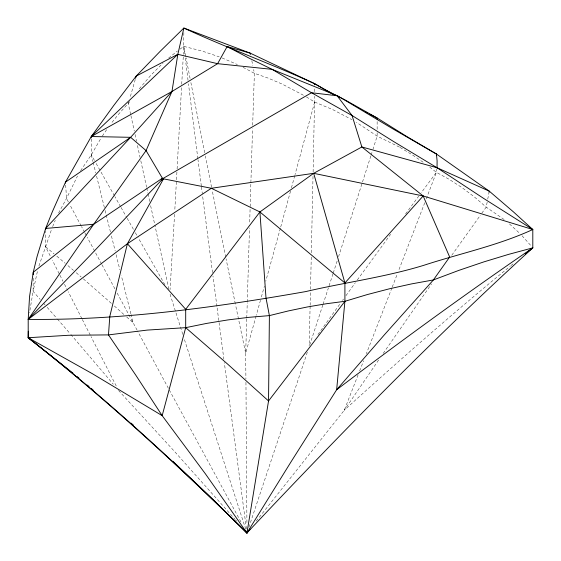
<?xml version="1.0" encoding="UTF-8"?>
<svg xmlns="http://www.w3.org/2000/svg" width="561" height="561" viewBox="0 0 561 561"><rect width="100%" height="100%" fill="white"/><g stroke="black" fill="none" stroke-linecap="round" stroke-linejoin="round"><path stroke-width="0.42" stroke-dasharray="2.81 2.1" d="M38.905 265.97L45.637 246.791L45.637 230.739M183.861 32.636L183.405 54.319M313.108 172.031L314.651 96.31M314.651 91.724L314.651 88.287M377.139 132.719L377.139 136.12L372.953 149.345M377.139 129.318L377.139 121.393M426.255 198.853L436.416 172.346L436.416 168.903M33.204 278.242L33.099 291.376L29.516 312.863M311.257 257.036L310.521 289.252M311.348 252.794L313.031 175.439M310.121 306.201L309.132 345.983M310.142 305.352L310.499 290.1M250.837 184.253L250.122 207.682M250.886 182.62L252.562 128.497M246.749 318.872L245.669 353.29L245.914 379.054M246.777 318.038L247.24 302.912M247.268 302.07L249.512 227.948M249.694 222.044L250.101 208.531M252.667 125.208L254.385 73.302L253.614 69.529M177.094 168.973L181.533 87.397M181.708 84.262L183.265 56.689M176.925 172.052L174.829 209.667M174.569 214.26L170.053 289.616M487.165 202.149L486.198 207.135L480.896 214.491M487.74 199.155L489.094 192.164M37.356 271.601L33.099 291.376L40.161 299.364M306.411 96.927L314.651 102.046L295.037 174.597M290.535 191.112L280.591 227.457M291.44 187.809L294.813 175.425M280.367 228.285L265.76 281.222M260.479 300.261L256.328 315.17M261.398 296.951L264.385 286.187M256.096 315.997L245.669 353.29L235.494 304.616M135.243 79.522L129.956 98.007M135.404 78.94L135.734 77.783M128.806 102.053L128.308 103.785L130.741 114.872M50.153 255.788L45.637 246.791L51.423 229.765M370.849 155.958L338.585 256.58M371.116 155.131L372.427 151M332.982 273.845L328.704 286.994M333.248 273.025L337.252 260.69M322.813 305.051L309.651 345.197M323.08 304.23L328.437 287.814M307.316 352.28L248.916 527.158M424.761 202.752L398.583 270.697M391.929 287.905L366.361 353.703M392.23 287.127L397.377 273.824M358.1 374.888L344.286 410.231L255.977 521.414M359.636 370.968L363.612 360.765M52.664 226.567L55.23 220.375M58.575 213.047L66.5 198.475L77.467 176.091M80.588 170.698L91.296 154.871L100.861 138.378M102.333 136.078L107.214 128.834M378.598 360.071L344.286 410.231C398.513 360.982 453.583 312.631 510.23 266.18M129.829 101.569L118.259 114.563L111.078 123.525M383.198 353.388L431.549 283.901M451.787 255.227L480.419 215.165M317.933 334.538L340.534 303.15M342.512 300.423L343.493 299.062M345.962 295.654L355.337 282.702M357.315 279.974L390.603 234.337M405.624 213.909L418.702 196.196M504.129 219.547L486.198 207.135L474.248 196.799L461.927 187.556L449.305 179.408L436.416 172.346L421.227 192.788M139.261 88.841L150.86 75.209L163.146 62.916M168.623 58.071L177.402 51.044M510.854 265.669L513.96 263.123M179.969 49.144L183.861 46.395L202.128 51.051L219.211 56.836M314.651 102.046L332.862 109.668L351.943 119.661M222.142 57.972L237.359 64.536M243.074 67.32L254.385 73.302L267.913 78.028L282.183 84.087L304.567 95.833M399.418 147.087L377.139 136.12L356.389 122.291M400.028 147.438L412.391 154.899L423.569 162.515M429.712 167.066L436.416 172.346M45.637 246.791L54.038 253.838M56.829 256.188L65.167 263.256M509.472 223.937L519.248 232.927M67.937 265.619L73.463 270.346M76.219 272.709L81.163 276.973M83.358 278.866L111.653 303.613M114.353 306.004L124.037 314.623M126.723 317.021L133.146 322.778L131.085 314.567M522.039 235.753L531.751 246.595M118.532 390.449L175.249 452.25L235.087 519.409M235.585 519.97L236.574 521.099M43.961 303.662L45.041 304.896M47.201 307.358L56.906 318.445M57.446 319.062L70.314 333.879M70.854 334.496L113.273 384.201M164.885 284.729L138.216 237.759M120.629 206.736L114.914 196.645M121.036 207.458L126.758 217.556M127.165 218.278L133.707 229.821M135.348 232.71L137.803 237.037M101.057 172.15L114.507 195.922M91.296 138.819L91.296 154.871L95.356 162.073M96.169 163.51L100.237 170.712M240.9 521.87L168.784 389.032M168.384 388.296L137.655 331.193M114.907 288.845L102.011 264.82M117.179 293.08L137.284 330.492M101.632 264.112L87.25 237.282M84.606 232.338L81.583 226.693M84.984 233.046L86.499 235.872M81.212 225.992L69.894 204.821M68.386 202.002L66.5 198.475L65.7 185.165M116.232 385.968L91.043 336.635M90.279 335.141L82.299 319.426M81.913 318.683L68.267 291.741M64.487 284.252L67.509 290.24M59.957 275.262L62.972 281.257M59.2 273.768L52.411 260.283M245.725 529.226L184.099 338.521M182.774 334.349L170.053 294.16M130.895 313.816L121.351 275.689M116.113 254.729L119.851 269.701M104.36 207.486L96.52 175.937M105.103 210.487L106.036 214.239M106.225 214.989L110.517 232.247M111.45 235.992L115.18 250.984M91.296 154.871L92.972 161.645M93.161 162.395L95.777 172.928M130.93 115.72L134.296 131.057M135.04 134.458L136.533 141.267M137.466 145.516L140.068 157.41M140.811 160.804L146.554 187.101M168.889 289.203L154.871 225.164M146.744 187.942L147.852 193.026M148.041 193.875L149.703 201.49M150.629 205.719L154.689 224.316M235.332 303.824L226.055 258.831M251.812 60.721L252.843 65.756M225.732 257.247L212.191 190.431M211.553 187.234L205.319 155.972M204.681 152.753L190.684 81.548M190.053 78.288L186.084 57.867M185.768 56.233L183.861 46.395L185.116 56.598M246.405 528.82L224.316 362.532M216.918 306.327L212.956 275.998M217.135 308.01L223.874 359.18M212.514 272.625L202.542 195.473M201.455 186.946L202.325 193.769M201.343 186.098L197.977 159.605M197.865 158.749L188.468 83.799M188.04 80.335L185.207 57.383M245.949 382.265L246.924 524.156"/><path stroke-width="0.84" d="M45.637 229.596L45.637 228.446L52.355 211.728L65.518 182.101L91.296 136.526L113.659 105.601L136.232 76.051L160.257 51.233L183.861 28.05L250.269 53.176L314.651 83.701L332.869 94.129M314.651 84.844L314.651 83.701C271.573 63.919 226.882 47.909 183.861 28.05L177.83 54.326L171.961 91.499L146.063 150.586L93.708 224.26L28.197 319.384L28.197 337.729C105.131 398.121 177.136 464.529 246.952 532.95C339.209 434.964 433.351 338.592 532.803 247.857L532.803 229.512L513.434 211.89L489.283 191.168L436.416 154.002L406.746 136.491L377.139 117.992L345.38 100.103L324.637 89.487L314.651 83.701M436.416 155.145L436.416 154.002L392.735 128.799L338.024 96.085L272.092 69.347L249.428 58.309L227.156 46.556L217.605 63.681L171.961 91.499L91.296 136.526L91.296 137.676M33.232 274.659L33.253 272.274L37.117 256.398L45.637 228.446L130.629 137.319L171.961 91.499M28.302 331.207L28.197 337.729C105.391 397.805 177.381 464.27 246.952 532.95L249.961 529.1M532.803 229.512L423.176 195.978L361.873 146.968L352.056 115.51L337.126 95.742L311.523 92.747L163.202 178.377L162.388 178.223L93.708 224.26L33.253 272.274L29.558 296.538L28.197 319.384C121.351 320.359 214.064 307.666 305.626 291.601C344.959 282.393 385.183 277.183 423.885 265.29C460.202 253.418 497.909 245.585 532.803 229.512L483.989 198.643L437.054 167.746L437.096 160.79L436.416 154.002M489.094 192.164L489.283 191.168L437.054 167.746L361.873 146.968L313.676 173.321L344.91 282.954L344.91 301.299L336.656 389.734L291.229 461.521L246.952 532.95L208.033 494.725L172.788 461.219M243.495 528.995L246.952 532.95L268.544 400.954L269.392 315.612L265.984 297.835L259.911 211.96L313.676 173.321L423.176 195.978L449.663 257.008L433.401 279.932L384.411 334.777L336.656 389.734C400.968 340.983 466.205 293.438 532.803 247.857L508.617 254.364L483.919 261.868L458.835 270.381L433.401 279.932L411.557 283.901L389.502 288.775L367.28 294.574L344.91 301.299L326.165 303.767L307.323 306.972L288.382 310.927L269.392 315.612L248.586 317.358L227.696 319.952L206.721 323.388L185.698 327.659L147.178 330.092L108.476 334.896L68.337 335.282L28.197 337.729L72.944 373.135M313.676 173.321L211.343 188.272L127.396 243.712L28.197 319.384L88.736 256.868L163.202 178.377L163.475 178.847L156.863 190.964L127.396 243.712L109.795 316.46L108.476 334.896L135.713 375.05L162.171 415.645L205.515 473.989L246.952 532.95L247.513 531.295M423.176 195.978L344.91 282.954L259.911 211.96L185.698 309.314L185.698 327.659L162.171 415.645L92.355 373.696L28.197 337.729L29.67 338.493M135.734 77.783L136.232 76.051L177.83 54.326L217.605 63.681L272.092 69.347L311.523 92.747L352.056 115.51L393.934 141.737L437.054 167.746M344.91 301.299L268.544 400.954L227.514 363.998L185.698 327.659M177.83 54.326L91.296 136.526L130.629 137.319L146.063 150.586L162.388 178.223L161.189 180.397L163.475 178.847L211.343 188.272L259.911 211.96M525.229 253.965L532.803 247.857M130.629 137.319L65.518 182.101L65.581 183.117M93.708 224.26L45.637 228.446M227.156 46.556L250.269 53.176L250.529 54.431M369.636 114.114L377.139 117.992L377.139 119.121M365.863 112.137L367.75 113.126M77.145 376.606L78.947 378.1M87.306 385.091L89.052 386.564M91.38 388.528L93.119 390M131.183 423.176L133.483 425.231M185.698 309.314L127.396 243.712M245.739 530.734L246.952 532.95"/></g></svg>
